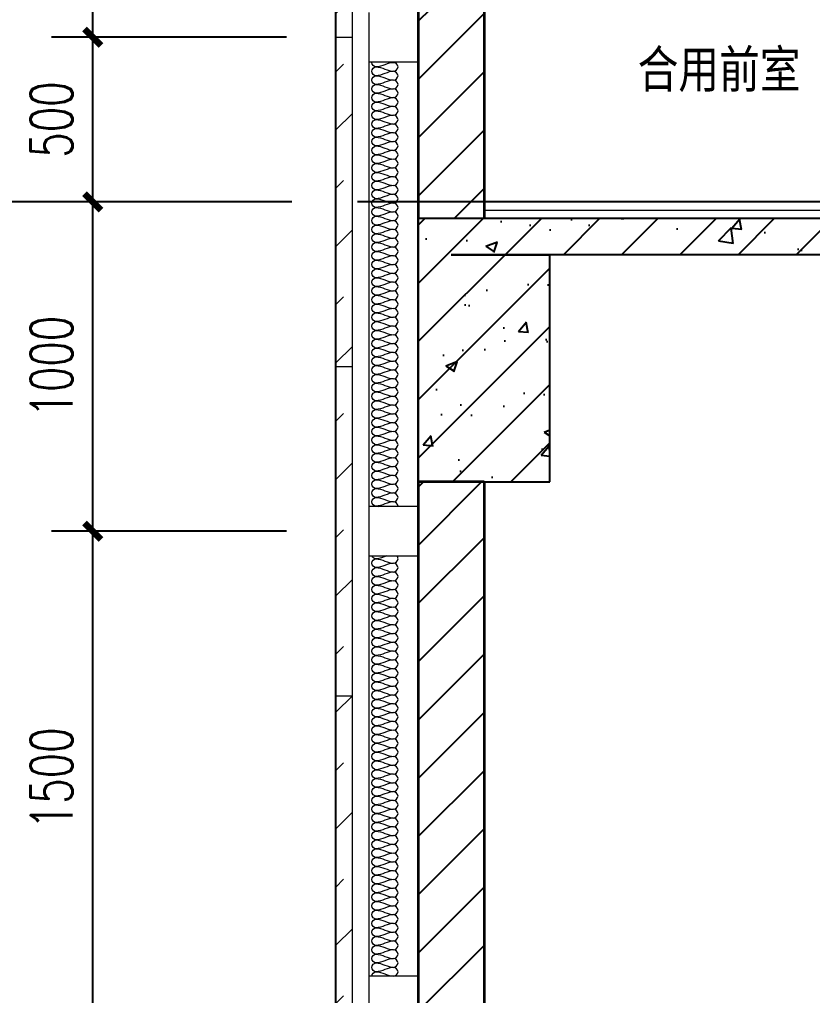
# Model space of a CAD drawing. Header units: millimetres. Extents: x 434053 to 1059003, y -2417481 to 936527.
# Drawn here: x 612341 to 614749, y -2241444 to -2238482 of the extents above; entities that cross this region are included whole.
import ezdxf

# ---------------------------------------------------------------- set-up
doc = ezdxf.new("R2010")
doc.units = ezdxf.units.MM
doc.header["$LTSCALE"] = 1000
doc.header["$MEASUREMENT"] = 0
doc.linetypes.add('DOTE', pattern=[2.42, 2, -0.2, 0.02, -0.2])
doc.layers.get('Defpoints').update_dxf_attribs({"color": 6})
for name, color, linetype in [('A-ANNO-DIMS', 3, 'Continuous'), ('A-WALL-PATT', 8, 'Continuous'), ('DOTE', 16, 'DOTE'), ('HZHZNEWPLOTLAYER#@$TT', 7, 'Continuous'), ('PUB_HATCH', 8, 'Continuous'), ('WALL', 5, 'Continuous')]:
    doc.layers.add(name, color=color, linetype=linetype)
for name, color, linetype, lineweight in [('A-ANNO-TEXT', 7, 'Continuous', 25), ('A-DETL-0001', 4, 'Continuous', 15), ('A-WALL', 5, 'Continuous', 35), ('Detail Items', 7, 'Continuous', 15)]:
    doc.layers.add(name, color=color, linetype=linetype, lineweight=lineweight)
doc.styles.add('_TCH_DIM_T3', font='SIMPLEX', dxfattribs={"width": 0.705882, "bigfont": 'GBCBIG'})
doc.styles.add('TITXV', font='', dxfattribs={"width": 0.8})
doc.styles.get('TITXV').set_extended_font_data('SimSun')
doc.dimstyles.new('_TCH_ARCH&&50', dxfattribs={"dimtxt": 127.5, "dimasz": 50, "dimexe": 125, "dimexo": 150, "dimgap": 61.25, "dimtad": 1, "dimdec": 0, "dimzin": 0, "dimdsep": 46, "dimtxsty": '_TCH_DIM_T3', "dimblk": 'ARCHTICK', "dimcen": 0.09, "dimclrt": 7, "dimazin": 2, "dimtfac": 1, "dimtdec": 0, "dimtix": 1, "dimtmove": 2, "dimatfit": 3, "dimfxl": 1, "dimtolj": 1, "dimtzin": 0, "dimarcsym": 0})
pattern_1 = [(45, (-1713816.56, -1462982.77), (-88.3883476, 88.3883476), []), (50, (-1713816.56, -1462982.77), (358.63009, -31.376067), [37.5, -412.5]), (355, (-1713816.56, -1462982.77), (-69.375667, 376.096067), [30, -330]), (100.4514, (-1713786.68, -1462985.4), (289.25469, 344.71977), [31.870095, -350.571056]), (46.1842, (-1713816.56, -1462882.77), (533.620524, -82.75951), [56.25, -618.75]), (96.6356, (-1713772.1, -1462889.67), (467.33135, 487.05894), [47.80514, -525.8565]), (351.1842, (-1713816.56, -1462882.77), (467.33097, 487.0593), [45, -495]), (21, (-1713766.56, -1462907.77), (298.453526, -201.309445), [37.5, -412.5]), (326, (-1713766.56, -1462907.77), (121.657666, 362.57502), [30, -330]), (71.4514, (-1713741.7, -1462924.55), (420.111314, 161.26525), [31.870095, -350.571056]), (37.5, (-1713816.56, -1462982.77), (6.0799277, 166.446927), [0, -326, 0, -335, 0, -331.25]), (7.5, (-1713816.56, -1462982.77), (131.534769, 197.205856), [0, -191, 0, -318.5, 0, -126.25]), (327.5, (-1713928.06, -1462982.77), (266.911218, -11.277436), [0, -125, 0, -390, 0, -517.5]), (317.5, (-1713978.06, -1462982.77), (291.593085, 50.052491), [0, -162.5, 0, -259, 0, -367.5])]
pattern_2 = [(45, (-1713816.56, -1462893.01), (-88.388383, 88.388383), [])]

# ---------------------------------------------------------------- blocks, each defined once
blk = doc.blocks.new('ASDGDSGF')
at = {"layer": 'Detail Items'}
h = blk.add_hatch(dxfattribs=at)
h.set_pattern_fill('FP_68', color=256, style=0, pattern_type=2)
h.set_pattern_definition([(45, (16438.46, 6181.81), (-176.7767, 176.7767), []), (45, (16438.46, 6358.6), (-176.7767, 176.7767), [125, -125])])
h.paths.add_polyline_path([(11697.3, 3681.8), (11697.3, 17381.8), (11747.3, 17381.8), (11747.3, 17431.8), (11647.3, 17431.8), (11647.3, 3681.8)])
h.paths.add_polyline_path([(11647.3, 19431.8), (11747.3, 19431.8), (11747.3, 19481.8), (11697.3, 19481.8), (11697.3, 22031.8), (11647.3, 22031.8), (11647.3, 20152.4)])
at = {"layer": 'A-DETL-0001'}
for p, q in [((11647.3, 17431.8), (11647.3, 3681.8)), ((11697.3, 3681.8), (11697.3, 17381.8)), ((11747.3, 9757.2), (11747.3, 9607.2)), ((11897.3, 9607.2), (11897.3, 9757.2)), ((11647.3, 9682.2), (11697.3, 9682.2)), ((11747.3, 9607.2), (11747.3, 8257.2)), ((11747.3, 9607.2), (11897.3, 9607.2)), ((11897.3, 8257.2), (11897.3, 9607.2)), ((11647.3, 8682.2), (11697.3, 8682.2)), ((11897.3, 8257.2), (11747.3, 8257.2)), ((11747.3, 8257.2), (11747.3, 8107.2)), ((11897.3, 8107.2), (11897.3, 8257.2)), ((11747.3, 8107.2), (11747.3, 6831.8)), ((11747.3, 8107.2), (11897.3, 8107.2)), ((11897.3, 6831.8), (11897.3, 8107.2)), ((11647.3, 7682.2), (11697.3, 7682.2)), ((11897.3, 6831.8), (11747.3, 6831.8)), ((11747.3, 6831.8), (11747.3, 6681.8)), ((11897.3, 6681.8), (11897.3, 6831.8))]:
    blk.add_line(p, q, dxfattribs=at)
for points, knots in [([(11769.3, 9591.8), (11763, 9591.8), (11755.2, 9599.2), (11756.1, 9606.6), (11756.2, 9607.4)], [0, 0, 0, 0, 1.414214, 1.573634, 1.573634, 1.573634, 1.573634]), ([(11835.9, 8257.1), (11835.9, 8257.6), (11836.5, 8264.7), (11828.9, 8271.8), (11822.6, 8271.8)], [1.316504, 1.316504, 1.316504, 1.316504, 1.414214, 2.828427, 2.828427, 2.828427, 2.828427]), ([(11822.6, 8085.1), (11828.9, 8085.1), (11839.3, 8095), (11834.4, 8104.8), (11832, 8107.3)], [0, 0, 0, 0, 1.414214, 2.087893, 2.087893, 2.087893, 2.087893])]:
    blk.add_open_spline(points, degree=3, knots=knots, dxfattribs=at)
for points in [[(11822.6, 9605.1), (11804.3, 9605.1), (11787.6, 9591.8), (11769.3, 9591.8)], [(11811.9, 9606.5), (11815.4, 9605.7), (11819, 9605.1), (11822.6, 9605.1)], [(11822.6, 9605.1), (11824.2, 9605.1), (11825.8, 9605.6), (11827.3, 9606.3)], [(11822.6, 9578.5), (11828.9, 9578.5), (11843, 9591.8), (11828.9, 9605.1), (11822.6, 9605.1)], [(11769.3, 9565.1), (11763, 9565.1), (11748.9, 9578.5), (11763, 9591.8), (11769.3, 9591.8)], [(11769.3, 9591.8), (11787.6, 9591.8), (11804.3, 9578.5), (11822.6, 9578.5)], [(11822.6, 9578.5), (11804.3, 9578.5), (11787.6, 9565.1), (11769.3, 9565.1)], [(11822.6, 9551.8), (11828.9, 9551.8), (11843, 9565.1), (11828.9, 9578.5), (11822.6, 9578.5)], [(11769.3, 9538.5), (11763, 9538.5), (11748.9, 9551.8), (11763, 9565.1), (11769.3, 9565.1)], [(11769.3, 9565.1), (11787.6, 9565.1), (11804.3, 9551.8), (11822.6, 9551.8)], [(11822.6, 9551.8), (11804.3, 9551.8), (11787.6, 9538.5), (11769.3, 9538.5)], [(11822.6, 9525.1), (11828.9, 9525.1), (11843, 9538.5), (11828.9, 9551.8), (11822.6, 9551.8)], [(11769.3, 9511.8), (11763, 9511.8), (11748.9, 9525.1), (11763, 9538.5), (11769.3, 9538.5)], [(11769.3, 9485.1), (11763, 9485.1), (11748.9, 9498.5), (11763, 9511.8), (11769.3, 9511.8)], [(11769.3, 9538.5), (11787.6, 9538.5), (11804.3, 9525.1), (11822.6, 9525.1)], [(11822.6, 9525.1), (11804.3, 9525.1), (11787.6, 9511.8), (11769.3, 9511.8)], [(11769.3, 9511.8), (11787.6, 9511.8), (11804.3, 9498.5), (11822.6, 9498.5)], [(11822.6, 9498.5), (11828.9, 9498.5), (11843, 9511.8), (11828.9, 9525.1), (11822.6, 9525.1)], [(11769.3, 9458.5), (11763, 9458.5), (11748.9, 9471.8), (11763, 9485.1), (11769.3, 9485.1)], [(11822.6, 9498.5), (11804.3, 9498.5), (11787.6, 9485.1), (11769.3, 9485.1)], [(11769.3, 9485.1), (11787.6, 9485.1), (11804.3, 9471.8), (11822.6, 9471.8)], [(11822.6, 9471.8), (11828.9, 9471.8), (11843, 9485.1), (11828.9, 9498.5), (11822.6, 9498.5)], [(11769.3, 9431.8), (11763, 9431.8), (11748.9, 9445.1), (11763, 9458.5), (11769.3, 9458.5)], [(11822.6, 9471.8), (11804.3, 9471.8), (11787.6, 9458.5), (11769.3, 9458.5)], [(11769.3, 9458.5), (11787.6, 9458.5), (11804.3, 9445.1), (11822.6, 9445.1)], [(11822.6, 9445.1), (11828.9, 9445.1), (11843, 9458.5), (11828.9, 9471.8), (11822.6, 9471.8)], [(11769.3, 9405.1), (11763, 9405.1), (11748.9, 9418.5), (11763, 9431.8), (11769.3, 9431.8)], [(11822.6, 9445.1), (11804.3, 9445.1), (11787.6, 9431.8), (11769.3, 9431.8)], [(11769.3, 9431.8), (11787.6, 9431.8), (11804.3, 9418.5), (11822.6, 9418.5)], [(11822.6, 9418.5), (11828.9, 9418.5), (11843, 9431.8), (11828.9, 9445.1), (11822.6, 9445.1)], [(11769.3, 9378.5), (11763, 9378.5), (11748.9, 9391.8), (11763, 9405.1), (11769.3, 9405.1)], [(11822.6, 9418.5), (11804.3, 9418.5), (11787.6, 9405.1), (11769.3, 9405.1)], [(11769.3, 9405.1), (11787.6, 9405.1), (11804.3, 9391.8), (11822.6, 9391.8)], [(11822.6, 9391.8), (11804.3, 9391.8), (11787.6, 9378.5), (11769.3, 9378.5)], [(11822.6, 9391.8), (11828.9, 9391.8), (11843, 9405.1), (11828.9, 9418.5), (11822.6, 9418.5)], [(11822.6, 9365.1), (11828.9, 9365.1), (11843, 9378.5), (11828.9, 9391.8), (11822.6, 9391.8)], [(11769.3, 9351.8), (11763, 9351.8), (11748.9, 9365.1), (11763, 9378.5), (11769.3, 9378.5)], [(11769.3, 9378.5), (11787.6, 9378.5), (11804.3, 9365.1), (11822.6, 9365.1)], [(11822.6, 9365.1), (11804.3, 9365.1), (11787.6, 9351.8), (11769.3, 9351.8)], [(11822.6, 9338.5), (11828.9, 9338.5), (11843, 9351.8), (11828.9, 9365.1), (11822.6, 9365.1)], [(11769.3, 9325.1), (11763, 9325.1), (11748.9, 9338.5), (11763, 9351.8), (11769.3, 9351.8)], [(11769.3, 9351.8), (11787.6, 9351.8), (11804.3, 9338.5), (11822.6, 9338.5)], [(11822.6, 9338.5), (11804.3, 9338.5), (11787.6, 9325.1), (11769.3, 9325.1)], [(11822.6, 9311.8), (11828.9, 9311.8), (11843, 9325.1), (11828.9, 9338.5), (11822.6, 9338.5)], [(11769.3, 9298.5), (11763, 9298.5), (11748.9, 9311.8), (11763, 9325.1), (11769.3, 9325.1)], [(11769.3, 9325.1), (11787.6, 9325.1), (11804.3, 9311.8), (11822.6, 9311.8)], [(11822.6, 9311.8), (11804.3, 9311.8), (11787.6, 9298.5), (11769.3, 9298.5)], [(11822.6, 9285.1), (11828.9, 9285.1), (11843, 9298.5), (11828.9, 9311.8), (11822.6, 9311.8)], [(11769.3, 9271.8), (11763, 9271.8), (11748.9, 9285.1), (11763, 9298.5), (11769.3, 9298.5)], [(11769.3, 9298.5), (11787.6, 9298.5), (11804.3, 9285.1), (11822.6, 9285.1)], [(11822.6, 9285.1), (11804.3, 9285.1), (11787.6, 9271.8), (11769.3, 9271.8)], [(11822.6, 9258.5), (11828.9, 9258.5), (11843, 9271.8), (11828.9, 9285.1), (11822.6, 9285.1)], [(11769.3, 9245.1), (11763, 9245.1), (11748.9, 9258.5), (11763, 9271.8), (11769.3, 9271.8)], [(11769.3, 9218.5), (11763, 9218.5), (11748.9, 9231.8), (11763, 9245.1), (11769.3, 9245.1)], [(11769.3, 9271.8), (11787.6, 9271.8), (11804.3, 9258.5), (11822.6, 9258.5)], [(11822.6, 9258.5), (11804.3, 9258.5), (11787.6, 9245.1), (11769.3, 9245.1)], [(11769.3, 9245.1), (11787.6, 9245.1), (11804.3, 9231.8), (11822.6, 9231.8)], [(11822.6, 9231.8), (11828.9, 9231.8), (11843, 9245.1), (11828.9, 9258.5), (11822.6, 9258.5)], [(11769.3, 9191.8), (11763, 9191.8), (11748.9, 9205.1), (11763, 9218.5), (11769.3, 9218.5)], [(11822.6, 9231.8), (11804.3, 9231.8), (11787.6, 9218.5), (11769.3, 9218.5)], [(11769.3, 9218.5), (11787.6, 9218.5), (11804.3, 9205.1), (11822.6, 9205.1)], [(11822.6, 9205.1), (11828.9, 9205.1), (11843, 9218.5), (11828.9, 9231.8), (11822.6, 9231.8)], [(11769.3, 9165.1), (11763, 9165.1), (11748.9, 9178.5), (11763, 9191.8), (11769.3, 9191.8)], [(11822.6, 9205.1), (11804.3, 9205.1), (11787.6, 9191.8), (11769.3, 9191.8)], [(11769.3, 9191.8), (11787.6, 9191.8), (11804.3, 9178.5), (11822.6, 9178.5)], [(11822.6, 9178.5), (11828.9, 9178.5), (11843, 9191.8), (11828.9, 9205.1), (11822.6, 9205.1)], [(11769.3, 9138.5), (11763, 9138.5), (11748.9, 9151.8), (11763, 9165.1), (11769.3, 9165.1)], [(11822.6, 9178.5), (11804.3, 9178.5), (11787.6, 9165.1), (11769.3, 9165.1)], [(11769.3, 9165.1), (11787.6, 9165.1), (11804.3, 9151.8), (11822.6, 9151.8)], [(11822.6, 9151.8), (11828.9, 9151.8), (11843, 9165.1), (11828.9, 9178.5), (11822.6, 9178.5)], [(11769.3, 9111.8), (11763, 9111.8), (11748.9, 9125.1), (11763, 9138.5), (11769.3, 9138.5)], [(11822.6, 9151.8), (11804.3, 9151.8), (11787.6, 9138.5), (11769.3, 9138.5)], [(11769.3, 9138.5), (11787.6, 9138.5), (11804.3, 9125.1), (11822.6, 9125.1)], [(11822.6, 9125.1), (11804.3, 9125.1), (11787.6, 9111.8), (11769.3, 9111.8)], [(11822.6, 9125.1), (11828.9, 9125.1), (11843, 9138.5), (11828.9, 9151.8), (11822.6, 9151.8)], [(11822.6, 9098.5), (11828.9, 9098.5), (11843, 9111.8), (11828.9, 9125.1), (11822.6, 9125.1)], [(11769.3, 9085.1), (11763, 9085.1), (11748.9, 9098.5), (11763, 9111.8), (11769.3, 9111.8)], [(11769.3, 9111.8), (11787.6, 9111.8), (11804.3, 9098.5), (11822.6, 9098.5)], [(11822.6, 9098.5), (11804.3, 9098.5), (11787.6, 9085.1), (11769.3, 9085.1)], [(11822.6, 9071.8), (11828.9, 9071.8), (11843, 9085.1), (11828.9, 9098.5), (11822.6, 9098.5)], [(11769.3, 9058.5), (11763, 9058.5), (11748.9, 9071.8), (11763, 9085.1), (11769.3, 9085.1)], [(11769.3, 9085.1), (11787.6, 9085.1), (11804.3, 9071.8), (11822.6, 9071.8)], [(11822.6, 9071.8), (11804.3, 9071.8), (11787.6, 9058.5), (11769.3, 9058.5)], [(11822.6, 9045.1), (11828.9, 9045.1), (11843, 9058.5), (11828.9, 9071.8), (11822.6, 9071.8)], [(11769.3, 9031.8), (11763, 9031.8), (11748.9, 9045.1), (11763, 9058.5), (11769.3, 9058.5)], [(11769.3, 9058.5), (11787.6, 9058.5), (11804.3, 9045.1), (11822.6, 9045.1)], [(11822.6, 9045.1), (11804.3, 9045.1), (11787.6, 9031.8), (11769.3, 9031.8)], [(11822.6, 9018.5), (11828.9, 9018.5), (11843, 9031.8), (11828.9, 9045.1), (11822.6, 9045.1)], [(11769.3, 9005.1), (11763, 9005.1), (11748.9, 9018.5), (11763, 9031.8), (11769.3, 9031.8)], [(11769.3, 9031.8), (11787.6, 9031.8), (11804.3, 9018.5), (11822.6, 9018.5)], [(11822.6, 9018.5), (11804.3, 9018.5), (11787.6, 9005.1), (11769.3, 9005.1)], [(11822.6, 8991.8), (11828.9, 8991.8), (11843, 9005.1), (11828.9, 9018.5), (11822.6, 9018.5)], [(11769.3, 8978.5), (11763, 8978.5), (11748.9, 8991.8), (11763, 9005.1), (11769.3, 9005.1)], [(11769.3, 8951.8), (11763, 8951.8), (11748.9, 8965.1), (11763, 8978.5), (11769.3, 8978.5)], [(11769.3, 9005.1), (11787.6, 9005.1), (11804.3, 8991.8), (11822.6, 8991.8)], [(11822.6, 8991.8), (11804.3, 8991.8), (11787.6, 8978.5), (11769.3, 8978.5)], [(11769.3, 8978.5), (11787.6, 8978.5), (11804.3, 8965.1), (11822.6, 8965.1)], [(11822.6, 8965.1), (11828.9, 8965.1), (11843, 8978.5), (11828.9, 8991.8), (11822.6, 8991.8)], [(11769.3, 8925.1), (11763, 8925.1), (11748.9, 8938.5), (11763, 8951.8), (11769.3, 8951.8)], [(11822.6, 8965.1), (11804.3, 8965.1), (11787.6, 8951.8), (11769.3, 8951.8)], [(11769.3, 8951.8), (11787.6, 8951.8), (11804.3, 8938.5), (11822.6, 8938.5)], [(11822.6, 8938.5), (11828.9, 8938.5), (11843, 8951.8), (11828.9, 8965.1), (11822.6, 8965.1)], [(11769.3, 8898.5), (11763, 8898.5), (11748.9, 8911.8), (11763, 8925.1), (11769.3, 8925.1)], [(11822.6, 8938.5), (11804.3, 8938.5), (11787.6, 8925.1), (11769.3, 8925.1)], [(11769.3, 8925.1), (11787.6, 8925.1), (11804.3, 8911.8), (11822.6, 8911.8)], [(11822.6, 8911.8), (11828.9, 8911.8), (11843, 8925.1), (11828.9, 8938.5), (11822.6, 8938.5)], [(11769.3, 8871.8), (11763, 8871.8), (11748.9, 8885.1), (11763, 8898.5), (11769.3, 8898.5)], [(11822.6, 8911.8), (11804.3, 8911.8), (11787.6, 8898.5), (11769.3, 8898.5)], [(11769.3, 8898.5), (11787.6, 8898.5), (11804.3, 8885.1), (11822.6, 8885.1)], [(11822.6, 8885.1), (11828.9, 8885.1), (11843, 8898.5), (11828.9, 8911.8), (11822.6, 8911.8)], [(11769.3, 8845.1), (11763, 8845.1), (11748.9, 8858.5), (11763, 8871.8), (11769.3, 8871.8)], [(11822.6, 8885.1), (11804.3, 8885.1), (11787.6, 8871.8), (11769.3, 8871.8)], [(11769.3, 8871.8), (11787.6, 8871.8), (11804.3, 8858.5), (11822.6, 8858.5)], [(11822.6, 8858.5), (11804.3, 8858.5), (11787.6, 8845.1), (11769.3, 8845.1)], [(11822.6, 8858.5), (11828.9, 8858.5), (11843, 8871.8), (11828.9, 8885.1), (11822.6, 8885.1)], [(11822.6, 8831.8), (11828.9, 8831.8), (11843, 8845.1), (11828.9, 8858.5), (11822.6, 8858.5)], [(11769.3, 8818.5), (11763, 8818.5), (11748.9, 8831.8), (11763, 8845.1), (11769.3, 8845.1)], [(11769.3, 8845.1), (11787.6, 8845.1), (11804.3, 8831.8), (11822.6, 8831.8)], [(11822.6, 8831.8), (11804.3, 8831.8), (11787.6, 8818.5), (11769.3, 8818.5)], [(11822.6, 8805.1), (11828.9, 8805.1), (11843, 8818.5), (11828.9, 8831.8), (11822.6, 8831.8)], [(11769.3, 8791.8), (11763, 8791.8), (11748.9, 8805.1), (11763, 8818.5), (11769.3, 8818.5)], [(11769.3, 8818.5), (11787.6, 8818.5), (11804.3, 8805.1), (11822.6, 8805.1)], [(11822.6, 8805.1), (11804.3, 8805.1), (11787.6, 8791.8), (11769.3, 8791.8)], [(11822.6, 8778.5), (11828.9, 8778.5), (11843, 8791.8), (11828.9, 8805.1), (11822.6, 8805.1)], [(11769.3, 8765.1), (11763, 8765.1), (11748.9, 8778.5), (11763, 8791.8), (11769.3, 8791.8)], [(11769.3, 8791.8), (11787.6, 8791.8), (11804.3, 8778.5), (11822.6, 8778.5)], [(11822.6, 8778.5), (11804.3, 8778.5), (11787.6, 8765.1), (11769.3, 8765.1)], [(11822.6, 8751.8), (11828.9, 8751.8), (11843, 8765.1), (11828.9, 8778.5), (11822.6, 8778.5)], [(11769.3, 8738.5), (11763, 8738.5), (11748.9, 8751.8), (11763, 8765.1), (11769.3, 8765.1)], [(11769.3, 8765.1), (11787.6, 8765.1), (11804.3, 8751.8), (11822.6, 8751.8)], [(11822.6, 8751.8), (11804.3, 8751.8), (11787.6, 8738.5), (11769.3, 8738.5)], [(11822.6, 8725.1), (11828.9, 8725.1), (11843, 8738.5), (11828.9, 8751.8), (11822.6, 8751.8)], [(11769.3, 8711.8), (11763, 8711.8), (11748.9, 8725.1), (11763, 8738.5), (11769.3, 8738.5)], [(11769.3, 8685.1), (11763, 8685.1), (11748.9, 8698.5), (11763, 8711.8), (11769.3, 8711.8)], [(11769.3, 8738.5), (11787.6, 8738.5), (11804.3, 8725.1), (11822.6, 8725.1)], [(11822.6, 8725.1), (11804.3, 8725.1), (11787.6, 8711.8), (11769.3, 8711.8)], [(11769.3, 8711.8), (11787.6, 8711.8), (11804.3, 8698.5), (11822.6, 8698.5)], [(11822.6, 8698.5), (11828.9, 8698.5), (11843, 8711.8), (11828.9, 8725.1), (11822.6, 8725.1)], [(11769.3, 8658.5), (11763, 8658.5), (11748.9, 8671.8), (11763, 8685.1), (11769.3, 8685.1)], [(11822.6, 8698.5), (11804.3, 8698.5), (11787.6, 8685.1), (11769.3, 8685.1)], [(11769.3, 8685.1), (11787.6, 8685.1), (11804.3, 8671.8), (11822.6, 8671.8)], [(11822.6, 8671.8), (11828.9, 8671.8), (11843, 8685.1), (11828.9, 8698.5), (11822.6, 8698.5)], [(11769.3, 8631.8), (11763, 8631.8), (11748.9, 8645.1), (11763, 8658.5), (11769.3, 8658.5)], [(11822.6, 8671.8), (11804.3, 8671.8), (11787.6, 8658.5), (11769.3, 8658.5)], [(11769.3, 8658.5), (11787.6, 8658.5), (11804.3, 8645.1), (11822.6, 8645.1)], [(11822.6, 8645.1), (11828.9, 8645.1), (11843, 8658.5), (11828.9, 8671.8), (11822.6, 8671.8)], [(11769.3, 8605.1), (11763, 8605.1), (11748.9, 8618.5), (11763, 8631.8), (11769.3, 8631.8)], [(11822.6, 8645.1), (11804.3, 8645.1), (11787.6, 8631.8), (11769.3, 8631.8)], [(11769.3, 8631.8), (11787.6, 8631.8), (11804.3, 8618.5), (11822.6, 8618.5)], [(11822.6, 8618.5), (11828.9, 8618.5), (11843, 8631.8), (11828.9, 8645.1), (11822.6, 8645.1)], [(11769.3, 8578.5), (11763, 8578.5), (11748.9, 8591.8), (11763, 8605.1), (11769.3, 8605.1)], [(11822.6, 8618.5), (11804.3, 8618.5), (11787.6, 8605.1), (11769.3, 8605.1)], [(11769.3, 8605.1), (11787.6, 8605.1), (11804.3, 8591.8), (11822.6, 8591.8)], [(11822.6, 8591.8), (11804.3, 8591.8), (11787.6, 8578.5), (11769.3, 8578.5)], [(11822.6, 8591.8), (11828.9, 8591.8), (11843, 8605.1), (11828.9, 8618.5), (11822.6, 8618.5)], [(11822.6, 8565.1), (11828.9, 8565.1), (11843, 8578.5), (11828.9, 8591.8), (11822.6, 8591.8)], [(11769.3, 8551.8), (11763, 8551.8), (11748.9, 8565.1), (11763, 8578.5), (11769.3, 8578.5)], [(11769.3, 8578.5), (11787.6, 8578.5), (11804.3, 8565.1), (11822.6, 8565.1)], [(11822.6, 8565.1), (11804.3, 8565.1), (11787.6, 8551.8), (11769.3, 8551.8)], [(11822.6, 8538.5), (11828.9, 8538.5), (11843, 8551.8), (11828.9, 8565.1), (11822.6, 8565.1)], [(11769.3, 8525.1), (11763, 8525.1), (11748.9, 8538.5), (11763, 8551.8), (11769.3, 8551.8)], [(11769.3, 8551.8), (11787.6, 8551.8), (11804.3, 8538.5), (11822.6, 8538.5)], [(11822.6, 8538.5), (11804.3, 8538.5), (11787.6, 8525.1), (11769.3, 8525.1)], [(11822.6, 8511.8), (11828.9, 8511.8), (11843, 8525.1), (11828.9, 8538.5), (11822.6, 8538.5)], [(11769.3, 8498.5), (11763, 8498.5), (11748.9, 8511.8), (11763, 8525.1), (11769.3, 8525.1)], [(11769.3, 8525.1), (11787.6, 8525.1), (11804.3, 8511.8), (11822.6, 8511.8)], [(11822.6, 8511.8), (11804.3, 8511.8), (11787.6, 8498.5), (11769.3, 8498.5)], [(11822.6, 8485.1), (11828.9, 8485.1), (11843, 8498.5), (11828.9, 8511.8), (11822.6, 8511.8)], [(11769.3, 8471.8), (11763, 8471.8), (11748.9, 8485.1), (11763, 8498.5), (11769.3, 8498.5)], [(11769.3, 8498.5), (11787.6, 8498.5), (11804.3, 8485.1), (11822.6, 8485.1)], [(11822.6, 8485.1), (11804.3, 8485.1), (11787.6, 8471.8), (11769.3, 8471.8)], [(11822.6, 8458.5), (11828.9, 8458.5), (11843, 8471.8), (11828.9, 8485.1), (11822.6, 8485.1)], [(11769.3, 8445.1), (11763, 8445.1), (11748.9, 8458.5), (11763, 8471.8), (11769.3, 8471.8)], [(11769.3, 8418.5), (11763, 8418.5), (11748.9, 8431.8), (11763, 8445.1), (11769.3, 8445.1)], [(11769.3, 8471.8), (11787.6, 8471.8), (11804.3, 8458.5), (11822.6, 8458.5)], [(11822.6, 8458.5), (11804.3, 8458.5), (11787.6, 8445.1), (11769.3, 8445.1)], [(11769.3, 8445.1), (11787.6, 8445.1), (11804.3, 8431.8), (11822.6, 8431.8)], [(11822.6, 8431.8), (11828.9, 8431.8), (11843, 8445.1), (11828.9, 8458.5), (11822.6, 8458.5)], [(11769.3, 8391.8), (11763, 8391.8), (11748.9, 8405.1), (11763, 8418.5), (11769.3, 8418.5)], [(11822.6, 8431.8), (11804.3, 8431.8), (11787.6, 8418.5), (11769.3, 8418.5)], [(11769.3, 8418.5), (11787.6, 8418.5), (11804.3, 8405.1), (11822.6, 8405.1)], [(11822.6, 8405.1), (11828.9, 8405.1), (11843, 8418.5), (11828.9, 8431.8), (11822.6, 8431.8)], [(11769.3, 8365.1), (11763, 8365.1), (11748.9, 8378.5), (11763, 8391.8), (11769.3, 8391.8)], [(11822.6, 8405.1), (11804.3, 8405.1), (11787.6, 8391.8), (11769.3, 8391.8)], [(11769.3, 8391.8), (11787.6, 8391.8), (11804.3, 8378.5), (11822.6, 8378.5)], [(11822.6, 8378.5), (11828.9, 8378.5), (11843, 8391.8), (11828.9, 8405.1), (11822.6, 8405.1)], [(11769.3, 8338.5), (11763, 8338.5), (11748.9, 8351.8), (11763, 8365.1), (11769.3, 8365.1)], [(11822.6, 8378.5), (11804.3, 8378.5), (11787.6, 8365.1), (11769.3, 8365.1)], [(11769.3, 8365.1), (11787.6, 8365.1), (11804.3, 8351.8), (11822.6, 8351.8)], [(11822.6, 8351.8), (11828.9, 8351.8), (11843, 8365.1), (11828.9, 8378.5), (11822.6, 8378.5)], [(11769.3, 8311.8), (11763, 8311.8), (11748.9, 8325.1), (11763, 8338.5), (11769.3, 8338.5)], [(11822.6, 8351.8), (11804.3, 8351.8), (11787.6, 8338.5), (11769.3, 8338.5)], [(11769.3, 8338.5), (11787.6, 8338.5), (11804.3, 8325.1), (11822.6, 8325.1)], [(11822.6, 8325.1), (11804.3, 8325.1), (11787.6, 8311.8), (11769.3, 8311.8)], [(11822.6, 8325.1), (11828.9, 8325.1), (11843, 8338.5), (11828.9, 8351.8), (11822.6, 8351.8)], [(11822.6, 8298.5), (11828.9, 8298.5), (11843, 8311.8), (11828.9, 8325.1), (11822.6, 8325.1)], [(11769.3, 8285.1), (11763, 8285.1), (11748.9, 8298.5), (11763, 8311.8), (11769.3, 8311.8)], [(11769.3, 8311.8), (11787.6, 8311.8), (11804.3, 8298.5), (11822.6, 8298.5)], [(11822.6, 8298.5), (11804.3, 8298.5), (11787.6, 8285.1), (11769.3, 8285.1)], [(11822.6, 8271.8), (11828.9, 8271.8), (11843, 8285.1), (11828.9, 8298.5), (11822.6, 8298.5)], [(11769.3, 8258.5), (11763, 8258.5), (11748.9, 8271.8), (11763, 8285.1), (11769.3, 8285.1)], [(11769.3, 8285.1), (11787.6, 8285.1), (11804.3, 8271.8), (11822.6, 8271.8)], [(11822.6, 8271.8), (11804.3, 8271.8), (11787.6, 8258.5), (11769.3, 8258.5)], [(11766.4, 8258), (11767.4, 8258.3), (11768.4, 8258.5), (11769.3, 8258.5)], [(11769.3, 8258.5), (11771.5, 8258.5), (11773.8, 8258.3), (11776, 8257.9)], [(11769.3, 8071.8), (11763, 8071.8), (11748.9, 8085.1), (11763, 8098.5), (11769.3, 8098.5)], [(11769.3, 8098.5), (11764.6, 8098.5), (11759.5, 8102.2), (11757.2, 8106.9)], [(11801.6, 8107.3), (11791, 8103.4), (11780.4, 8098.5), (11769.3, 8098.5)], [(11769.3, 8098.5), (11787.6, 8098.5), (11804.3, 8085.1), (11822.6, 8085.1)], [(11769.3, 8045.1), (11763, 8045.1), (11748.9, 8058.5), (11763, 8071.8), (11769.3, 8071.8)], [(11822.6, 8085.1), (11804.3, 8085.1), (11787.6, 8071.8), (11769.3, 8071.8)], [(11769.3, 8071.8), (11787.6, 8071.8), (11804.3, 8058.5), (11822.6, 8058.5)], [(11822.6, 8058.5), (11804.3, 8058.5), (11787.6, 8045.1), (11769.3, 8045.1)], [(11822.6, 8058.5), (11828.9, 8058.5), (11843, 8071.8), (11828.9, 8085.1), (11822.6, 8085.1)], [(11822.6, 8031.8), (11828.9, 8031.8), (11843, 8045.1), (11828.9, 8058.5), (11822.6, 8058.5)], [(11769.3, 8018.5), (11763, 8018.5), (11748.9, 8031.8), (11763, 8045.1), (11769.3, 8045.1)], [(11769.3, 8045.1), (11787.6, 8045.1), (11804.3, 8031.8), (11822.6, 8031.8)], [(11822.6, 8031.8), (11804.3, 8031.8), (11787.6, 8018.5), (11769.3, 8018.5)], [(11822.6, 8005.1), (11828.9, 8005.1), (11843, 8018.5), (11828.9, 8031.8), (11822.6, 8031.8)], [(11769.3, 7991.8), (11763, 7991.8), (11748.9, 8005.1), (11763, 8018.5), (11769.3, 8018.5)], [(11769.3, 8018.5), (11787.6, 8018.5), (11804.3, 8005.1), (11822.6, 8005.1)], [(11822.6, 8005.1), (11804.3, 8005.1), (11787.6, 7991.8), (11769.3, 7991.8)], [(11822.6, 7978.5), (11828.9, 7978.5), (11843, 7991.8), (11828.9, 8005.1), (11822.6, 8005.1)], [(11769.3, 7965.1), (11763, 7965.1), (11748.9, 7978.5), (11763, 7991.8), (11769.3, 7991.8)], [(11769.3, 7991.8), (11787.6, 7991.8), (11804.3, 7978.5), (11822.6, 7978.5)], [(11822.6, 7978.5), (11804.3, 7978.5), (11787.6, 7965.1), (11769.3, 7965.1)], [(11822.6, 7951.8), (11828.9, 7951.8), (11843, 7965.1), (11828.9, 7978.5), (11822.6, 7978.5)], [(11769.3, 7938.5), (11763, 7938.5), (11748.9, 7951.8), (11763, 7965.1), (11769.3, 7965.1)], [(11769.3, 7965.1), (11787.6, 7965.1), (11804.3, 7951.8), (11822.6, 7951.8)], [(11822.6, 7951.8), (11804.3, 7951.8), (11787.6, 7938.5), (11769.3, 7938.5)], [(11822.6, 7925.1), (11828.9, 7925.1), (11843, 7938.5), (11828.9, 7951.8), (11822.6, 7951.8)], [(11769.3, 7911.8), (11763, 7911.8), (11748.9, 7925.1), (11763, 7938.5), (11769.3, 7938.5)], [(11769.3, 7885.1), (11763, 7885.1), (11748.9, 7898.5), (11763, 7911.8), (11769.3, 7911.8)], [(11769.3, 7938.5), (11787.6, 7938.5), (11804.3, 7925.1), (11822.6, 7925.1)], [(11822.6, 7925.1), (11804.3, 7925.1), (11787.6, 7911.8), (11769.3, 7911.8)], [(11769.3, 7911.8), (11787.6, 7911.8), (11804.3, 7898.5), (11822.6, 7898.5)], [(11822.6, 7898.5), (11828.9, 7898.5), (11843, 7911.8), (11828.9, 7925.1), (11822.6, 7925.1)], [(11769.3, 7858.5), (11763, 7858.5), (11748.9, 7871.8), (11763, 7885.1), (11769.3, 7885.1)], [(11822.6, 7898.5), (11804.3, 7898.5), (11787.6, 7885.1), (11769.3, 7885.1)], [(11769.3, 7885.1), (11787.6, 7885.1), (11804.3, 7871.8), (11822.6, 7871.8)], [(11822.6, 7871.8), (11828.9, 7871.8), (11843, 7885.1), (11828.9, 7898.5), (11822.6, 7898.5)], [(11769.3, 7831.8), (11763, 7831.8), (11748.9, 7845.1), (11763, 7858.5), (11769.3, 7858.5)], [(11822.6, 7871.8), (11804.3, 7871.8), (11787.6, 7858.5), (11769.3, 7858.5)], [(11769.3, 7858.5), (11787.6, 7858.5), (11804.3, 7845.1), (11822.6, 7845.1)], [(11822.6, 7845.1), (11828.9, 7845.1), (11843, 7858.5), (11828.9, 7871.8), (11822.6, 7871.8)], [(11769.3, 7805.1), (11763, 7805.1), (11748.9, 7818.5), (11763, 7831.8), (11769.3, 7831.8)], [(11822.6, 7845.1), (11804.3, 7845.1), (11787.6, 7831.8), (11769.3, 7831.8)], [(11769.3, 7831.8), (11787.6, 7831.8), (11804.3, 7818.5), (11822.6, 7818.5)], [(11822.6, 7818.5), (11828.9, 7818.5), (11843, 7831.8), (11828.9, 7845.1), (11822.6, 7845.1)], [(11769.3, 7778.5), (11763, 7778.5), (11748.9, 7791.8), (11763, 7805.1), (11769.3, 7805.1)], [(11822.6, 7818.5), (11804.3, 7818.5), (11787.6, 7805.1), (11769.3, 7805.1)], [(11769.3, 7805.1), (11787.6, 7805.1), (11804.3, 7791.8), (11822.6, 7791.8)], [(11822.6, 7791.8), (11804.3, 7791.8), (11787.6, 7778.5), (11769.3, 7778.5)], [(11822.6, 7791.8), (11828.9, 7791.8), (11843, 7805.1), (11828.9, 7818.5), (11822.6, 7818.5)], [(11822.6, 7765.1), (11828.9, 7765.1), (11843, 7778.5), (11828.9, 7791.8), (11822.6, 7791.8)], [(11769.3, 7751.8), (11763, 7751.8), (11748.9, 7765.1), (11763, 7778.5), (11769.3, 7778.5)], [(11769.3, 7778.5), (11787.6, 7778.5), (11804.3, 7765.1), (11822.6, 7765.1)], [(11822.6, 7765.1), (11804.3, 7765.1), (11787.6, 7751.8), (11769.3, 7751.8)], [(11822.6, 7738.5), (11828.9, 7738.5), (11843, 7751.8), (11828.9, 7765.1), (11822.6, 7765.1)], [(11769.3, 7725.1), (11763, 7725.1), (11748.9, 7738.5), (11763, 7751.8), (11769.3, 7751.8)], [(11769.3, 7751.8), (11787.6, 7751.8), (11804.3, 7738.5), (11822.6, 7738.5)], [(11822.6, 7738.5), (11804.3, 7738.5), (11787.6, 7725.1), (11769.3, 7725.1)], [(11822.6, 7711.8), (11828.9, 7711.8), (11843, 7725.1), (11828.9, 7738.5), (11822.6, 7738.5)], [(11769.3, 7698.5), (11763, 7698.5), (11748.9, 7711.8), (11763, 7725.1), (11769.3, 7725.1)], [(11769.3, 7725.1), (11787.6, 7725.1), (11804.3, 7711.8), (11822.6, 7711.8)], [(11822.6, 7711.8), (11804.3, 7711.8), (11787.6, 7698.5), (11769.3, 7698.5)], [(11822.6, 7685.1), (11828.9, 7685.1), (11843, 7698.5), (11828.9, 7711.8), (11822.6, 7711.8)], [(11769.3, 7671.8), (11763, 7671.8), (11748.9, 7685.1), (11763, 7698.5), (11769.3, 7698.5)], [(11769.3, 7698.5), (11787.6, 7698.5), (11804.3, 7685.1), (11822.6, 7685.1)], [(11822.6, 7685.1), (11804.3, 7685.1), (11787.6, 7671.8), (11769.3, 7671.8)], [(11822.6, 7658.5), (11828.9, 7658.5), (11843, 7671.8), (11828.9, 7685.1), (11822.6, 7685.1)], [(11769.3, 7645.1), (11763, 7645.1), (11748.9, 7658.5), (11763, 7671.8), (11769.3, 7671.8)], [(11769.3, 7618.5), (11763, 7618.5), (11748.9, 7631.8), (11763, 7645.1), (11769.3, 7645.1)], [(11769.3, 7671.8), (11787.6, 7671.8), (11804.3, 7658.5), (11822.6, 7658.5)], [(11822.6, 7658.5), (11804.3, 7658.5), (11787.6, 7645.1), (11769.3, 7645.1)], [(11769.3, 7645.1), (11787.6, 7645.1), (11804.3, 7631.8), (11822.6, 7631.8)], [(11822.6, 7631.8), (11828.9, 7631.8), (11843, 7645.1), (11828.9, 7658.5), (11822.6, 7658.5)], [(11769.3, 7591.8), (11763, 7591.8), (11748.9, 7605.1), (11763, 7618.5), (11769.3, 7618.5)], [(11822.6, 7631.8), (11804.3, 7631.8), (11787.6, 7618.5), (11769.3, 7618.5)], [(11769.3, 7618.5), (11787.6, 7618.5), (11804.3, 7605.1), (11822.6, 7605.1)], [(11822.6, 7605.1), (11828.9, 7605.1), (11843, 7618.5), (11828.9, 7631.8), (11822.6, 7631.8)], [(11769.3, 7565.1), (11763, 7565.1), (11748.9, 7578.5), (11763, 7591.8), (11769.3, 7591.8)], [(11822.6, 7605.1), (11804.3, 7605.1), (11787.6, 7591.8), (11769.3, 7591.8)], [(11769.3, 7591.8), (11787.6, 7591.8), (11804.3, 7578.5), (11822.6, 7578.5)], [(11822.6, 7578.5), (11828.9, 7578.5), (11843, 7591.8), (11828.9, 7605.1), (11822.6, 7605.1)], [(11769.3, 7538.5), (11763, 7538.5), (11748.9, 7551.8), (11763, 7565.1), (11769.3, 7565.1)], [(11822.6, 7578.5), (11804.3, 7578.5), (11787.6, 7565.1), (11769.3, 7565.1)], [(11769.3, 7565.1), (11787.6, 7565.1), (11804.3, 7551.8), (11822.6, 7551.8)], [(11822.6, 7551.8), (11828.9, 7551.8), (11843, 7565.1), (11828.9, 7578.5), (11822.6, 7578.5)], [(11769.3, 7511.8), (11763, 7511.8), (11748.9, 7525.1), (11763, 7538.5), (11769.3, 7538.5)], [(11822.6, 7551.8), (11804.3, 7551.8), (11787.6, 7538.5), (11769.3, 7538.5)], [(11769.3, 7538.5), (11787.6, 7538.5), (11804.3, 7525.1), (11822.6, 7525.1)], [(11822.6, 7525.1), (11804.3, 7525.1), (11787.6, 7511.8), (11769.3, 7511.8)], [(11822.6, 7525.1), (11828.9, 7525.1), (11843, 7538.5), (11828.9, 7551.8), (11822.6, 7551.8)], [(11822.6, 7498.5), (11828.9, 7498.5), (11843, 7511.8), (11828.9, 7525.1), (11822.6, 7525.1)], [(11769.3, 7485.1), (11763, 7485.1), (11748.9, 7498.5), (11763, 7511.8), (11769.3, 7511.8)], [(11769.3, 7511.8), (11787.6, 7511.8), (11804.3, 7498.5), (11822.6, 7498.5)], [(11822.6, 7498.5), (11804.3, 7498.5), (11787.6, 7485.1), (11769.3, 7485.1)], [(11822.6, 7471.8), (11828.9, 7471.8), (11843, 7485.1), (11828.9, 7498.5), (11822.6, 7498.5)], [(11769.3, 7458.5), (11763, 7458.5), (11748.9, 7471.8), (11763, 7485.1), (11769.3, 7485.1)], [(11769.3, 7485.1), (11787.6, 7485.1), (11804.3, 7471.8), (11822.6, 7471.8)], [(11822.6, 7471.8), (11804.3, 7471.8), (11787.6, 7458.5), (11769.3, 7458.5)], [(11822.6, 7445.1), (11828.9, 7445.1), (11843, 7458.5), (11828.9, 7471.8), (11822.6, 7471.8)], [(11769.3, 7431.8), (11763, 7431.8), (11748.9, 7445.1), (11763, 7458.5), (11769.3, 7458.5)], [(11769.3, 7458.5), (11787.6, 7458.5), (11804.3, 7445.1), (11822.6, 7445.1)], [(11822.6, 7445.1), (11804.3, 7445.1), (11787.6, 7431.8), (11769.3, 7431.8)], [(11822.6, 7418.5), (11828.9, 7418.5), (11843, 7431.8), (11828.9, 7445.1), (11822.6, 7445.1)], [(11769.3, 7405.1), (11763, 7405.1), (11748.9, 7418.5), (11763, 7431.8), (11769.3, 7431.8)], [(11769.3, 7431.8), (11787.6, 7431.8), (11804.3, 7418.5), (11822.6, 7418.5)], [(11822.6, 7418.5), (11804.3, 7418.5), (11787.6, 7405.1), (11769.3, 7405.1)], [(11822.6, 7391.8), (11828.9, 7391.8), (11843, 7405.1), (11828.9, 7418.5), (11822.6, 7418.5)], [(11769.3, 7378.5), (11763, 7378.5), (11748.9, 7391.8), (11763, 7405.1), (11769.3, 7405.1)], [(11769.3, 7351.8), (11763, 7351.8), (11748.9, 7365.1), (11763, 7378.5), (11769.3, 7378.5)], [(11769.3, 7405.1), (11787.6, 7405.1), (11804.3, 7391.8), (11822.6, 7391.8)], [(11822.6, 7391.8), (11804.3, 7391.8), (11787.6, 7378.5), (11769.3, 7378.5)], [(11769.3, 7378.5), (11787.6, 7378.5), (11804.3, 7365.1), (11822.6, 7365.1)], [(11822.6, 7365.1), (11828.9, 7365.1), (11843, 7378.5), (11828.9, 7391.8), (11822.6, 7391.8)], [(11769.3, 7325.1), (11763, 7325.1), (11748.9, 7338.5), (11763, 7351.8), (11769.3, 7351.8)], [(11822.6, 7365.1), (11804.3, 7365.1), (11787.6, 7351.8), (11769.3, 7351.8)], [(11769.3, 7351.8), (11787.6, 7351.8), (11804.3, 7338.5), (11822.6, 7338.5)], [(11822.6, 7338.5), (11828.9, 7338.5), (11843, 7351.8), (11828.9, 7365.1), (11822.6, 7365.1)], [(11769.3, 7298.5), (11763, 7298.5), (11748.9, 7311.8), (11763, 7325.1), (11769.3, 7325.1)], [(11822.6, 7338.5), (11804.3, 7338.5), (11787.6, 7325.1), (11769.3, 7325.1)], [(11769.3, 7325.1), (11787.6, 7325.1), (11804.3, 7311.8), (11822.6, 7311.8)], [(11822.6, 7311.8), (11828.9, 7311.8), (11843, 7325.1), (11828.9, 7338.5), (11822.6, 7338.5)], [(11769.3, 7271.8), (11763, 7271.8), (11748.9, 7285.1), (11763, 7298.5), (11769.3, 7298.5)], [(11822.6, 7311.8), (11804.3, 7311.8), (11787.6, 7298.5), (11769.3, 7298.5)], [(11769.3, 7298.5), (11787.6, 7298.5), (11804.3, 7285.1), (11822.6, 7285.1)], [(11822.6, 7285.1), (11828.9, 7285.1), (11843, 7298.5), (11828.9, 7311.8), (11822.6, 7311.8)], [(11769.3, 7245.1), (11763, 7245.1), (11748.9, 7258.5), (11763, 7271.8), (11769.3, 7271.8)], [(11822.6, 7285.1), (11804.3, 7285.1), (11787.6, 7271.8), (11769.3, 7271.8)], [(11769.3, 7271.8), (11787.6, 7271.8), (11804.3, 7258.5), (11822.6, 7258.5)], [(11822.6, 7258.5), (11804.3, 7258.5), (11787.6, 7245.1), (11769.3, 7245.1)], [(11822.6, 7258.5), (11828.9, 7258.5), (11843, 7271.8), (11828.9, 7285.1), (11822.6, 7285.1)], [(11822.6, 7231.8), (11828.9, 7231.8), (11843, 7245.1), (11828.9, 7258.5), (11822.6, 7258.5)], [(11769.3, 7218.5), (11763, 7218.5), (11748.9, 7231.8), (11763, 7245.1), (11769.3, 7245.1)], [(11769.3, 7245.1), (11787.6, 7245.1), (11804.3, 7231.8), (11822.6, 7231.8)], [(11822.6, 7231.8), (11804.3, 7231.8), (11787.6, 7218.5), (11769.3, 7218.5)], [(11822.6, 7205.1), (11828.9, 7205.1), (11843, 7218.5), (11828.9, 7231.8), (11822.6, 7231.8)], [(11769.3, 7191.8), (11763, 7191.8), (11748.9, 7205.1), (11763, 7218.5), (11769.3, 7218.5)], [(11769.3, 7218.5), (11787.6, 7218.5), (11804.3, 7205.1), (11822.6, 7205.1)], [(11822.6, 7205.1), (11804.3, 7205.1), (11787.6, 7191.8), (11769.3, 7191.8)], [(11822.6, 7178.5), (11828.9, 7178.5), (11843, 7191.8), (11828.9, 7205.1), (11822.6, 7205.1)], [(11769.3, 7165.1), (11763, 7165.1), (11748.9, 7178.5), (11763, 7191.8), (11769.3, 7191.8)], [(11769.3, 7191.8), (11787.6, 7191.8), (11804.3, 7178.5), (11822.6, 7178.5)], [(11822.6, 7178.5), (11804.3, 7178.5), (11787.6, 7165.1), (11769.3, 7165.1)], [(11822.6, 7151.8), (11828.9, 7151.8), (11843, 7165.1), (11828.9, 7178.5), (11822.6, 7178.5)], [(11769.3, 7138.5), (11763, 7138.5), (11748.9, 7151.8), (11763, 7165.1), (11769.3, 7165.1)], [(11769.3, 7165.1), (11787.6, 7165.1), (11804.3, 7151.8), (11822.6, 7151.8)], [(11822.6, 7151.8), (11804.3, 7151.8), (11787.6, 7138.5), (11769.3, 7138.5)], [(11822.6, 7125.1), (11828.9, 7125.1), (11843, 7138.5), (11828.9, 7151.8), (11822.6, 7151.8)], [(11769.3, 7111.8), (11763, 7111.8), (11748.9, 7125.1), (11763, 7138.5), (11769.3, 7138.5)], [(11769.3, 7085.1), (11763, 7085.1), (11748.9, 7098.5), (11763, 7111.8), (11769.3, 7111.8)], [(11769.3, 7138.5), (11787.6, 7138.5), (11804.3, 7125.1), (11822.6, 7125.1)], [(11822.6, 7125.1), (11804.3, 7125.1), (11787.6, 7111.8), (11769.3, 7111.8)], [(11769.3, 7111.8), (11787.6, 7111.8), (11804.3, 7098.5), (11822.6, 7098.5)], [(11822.6, 7098.5), (11828.9, 7098.5), (11843, 7111.8), (11828.9, 7125.1), (11822.6, 7125.1)], [(11769.3, 7058.5), (11763, 7058.5), (11748.9, 7071.8), (11763, 7085.1), (11769.3, 7085.1)], [(11822.6, 7098.5), (11804.3, 7098.5), (11787.6, 7085.1), (11769.3, 7085.1)], [(11769.3, 7085.1), (11787.6, 7085.1), (11804.3, 7071.8), (11822.6, 7071.8)], [(11822.6, 7071.8), (11828.9, 7071.8), (11843, 7085.1), (11828.9, 7098.5), (11822.6, 7098.5)], [(11769.3, 7031.8), (11763, 7031.8), (11748.9, 7045.1), (11763, 7058.5), (11769.3, 7058.5)], [(11822.6, 7071.8), (11804.3, 7071.8), (11787.6, 7058.5), (11769.3, 7058.5)], [(11769.3, 7058.5), (11787.6, 7058.5), (11804.3, 7045.1), (11822.6, 7045.1)], [(11822.6, 7045.1), (11828.9, 7045.1), (11843, 7058.5), (11828.9, 7071.8), (11822.6, 7071.8)], [(11769.3, 7005.1), (11763, 7005.1), (11748.9, 7018.5), (11763, 7031.8), (11769.3, 7031.8)], [(11822.6, 7045.1), (11804.3, 7045.1), (11787.6, 7031.8), (11769.3, 7031.8)], [(11769.3, 7031.8), (11787.6, 7031.8), (11804.3, 7018.5), (11822.6, 7018.5)], [(11822.6, 7018.5), (11828.9, 7018.5), (11843, 7031.8), (11828.9, 7045.1), (11822.6, 7045.1)], [(11769.3, 6978.5), (11763, 6978.5), (11748.9, 6991.8), (11763, 7005.1), (11769.3, 7005.1)], [(11822.6, 7018.5), (11804.3, 7018.5), (11787.6, 7005.1), (11769.3, 7005.1)], [(11769.3, 7005.1), (11787.6, 7005.1), (11804.3, 6991.8), (11822.6, 6991.8)], [(11822.6, 6991.8), (11804.3, 6991.8), (11787.6, 6978.5), (11769.3, 6978.5)], [(11822.6, 6991.8), (11828.9, 6991.8), (11843, 7005.1), (11828.9, 7018.5), (11822.6, 7018.5)], [(11822.6, 6965.1), (11828.9, 6965.1), (11843, 6978.5), (11828.9, 6991.8), (11822.6, 6991.8)], [(11769.3, 6951.8), (11763, 6951.8), (11748.9, 6965.1), (11763, 6978.5), (11769.3, 6978.5)], [(11769.3, 6978.5), (11787.6, 6978.5), (11804.3, 6965.1), (11822.6, 6965.1)], [(11822.6, 6965.1), (11804.3, 6965.1), (11787.6, 6951.8), (11769.3, 6951.8)], [(11822.6, 6938.5), (11828.9, 6938.5), (11843, 6951.8), (11828.9, 6965.1), (11822.6, 6965.1)], [(11769.3, 6925.1), (11763, 6925.1), (11748.9, 6938.5), (11763, 6951.8), (11769.3, 6951.8)], [(11769.3, 6951.8), (11787.6, 6951.8), (11804.3, 6938.5), (11822.6, 6938.5)], [(11822.6, 6938.5), (11804.3, 6938.5), (11787.6, 6925.1), (11769.3, 6925.1)], [(11822.6, 6911.8), (11828.9, 6911.8), (11843, 6925.1), (11828.9, 6938.5), (11822.6, 6938.5)], [(11769.3, 6898.5), (11763, 6898.5), (11748.9, 6911.8), (11763, 6925.1), (11769.3, 6925.1)], [(11769.3, 6925.1), (11787.6, 6925.1), (11804.3, 6911.8), (11822.6, 6911.8)], [(11822.6, 6911.8), (11804.3, 6911.8), (11787.6, 6898.5), (11769.3, 6898.5)], [(11822.6, 6885.1), (11828.9, 6885.1), (11843, 6898.5), (11828.9, 6911.8), (11822.6, 6911.8)], [(11769.3, 6871.8), (11763, 6871.8), (11748.9, 6885.1), (11763, 6898.5), (11769.3, 6898.5)], [(11769.3, 6898.5), (11787.6, 6898.5), (11804.3, 6885.1), (11822.6, 6885.1)], [(11822.6, 6885.1), (11804.3, 6885.1), (11787.6, 6871.8), (11769.3, 6871.8)], [(11822.6, 6858.5), (11828.9, 6858.5), (11843, 6871.8), (11828.9, 6885.1), (11822.6, 6885.1)], [(11769.3, 6845.1), (11763, 6845.1), (11748.9, 6858.5), (11763, 6871.8), (11769.3, 6871.8)], [(11756, 6831.8), (11756, 6838.1), (11763, 6845.1), (11769.3, 6845.1)], [(11769.3, 6871.8), (11787.6, 6871.8), (11804.3, 6858.5), (11822.6, 6858.5)], [(11822.6, 6858.5), (11804.3, 6858.5), (11787.6, 6845.1), (11769.3, 6845.1)], [(11769.3, 6845.1), (11787.6, 6845.1), (11804.3, 6831.8), (11822.6, 6831.8)], [(11822.6, 6831.8), (11828.9, 6831.8), (11843, 6845.1), (11828.9, 6858.5), (11822.6, 6858.5)]]:
    blk.add_open_spline(points, degree=3, dxfattribs=at)
blk = doc.blocks.new('_ArchTick')
at = {"color": 0, "linetype": 'ByBlock', "const_width": 0.4}
blk.add_lwpolyline([(-0.5, -0.5), (0.5, 0.5)], dxfattribs=at)
blk = doc.blocks.new('*D881')
at = {"layer": 'A-ANNO-DIMS', "color": 0, "lineweight": -2, "transparency": 16777216}
for p, q in [((613151.8, -2236535.3), (612438.6, -2236535.3)), ((612563.6, -2238535.3), (612563.6, -2236535.3)), ((613151.8, -2238535.3), (612438.6, -2238535.3))]:
    blk.add_line(p, q, dxfattribs=at)
at = {"layer": 'Defpoints', "color": 0, "transparency": 16777216}
for p in [(612563.6, -2236535.3), (613301.8, -2236535.3), (613301.8, -2238535.3)]:
    blk.add_point(p, dxfattribs=at)
at = {"layer": 'A-ANNO-DIMS', "color": 0, "lineweight": -2, "transparency": 16777216, "xscale": 50, "yscale": 50, "zscale": 50}
for p, rotation in [((612563.6, -2236535.3), 90), ((612563.6, -2238535.3), 270)]:
    blk.add_blockref('_ArchTick', p, dxfattribs=dict(at, rotation=rotation))
at = {"layer": 'A-ANNO-DIMS', "color": 7, "transparency": 16777216, "insert": (612438.6, -2237535.3), "char_height": 127.5, "attachment_point": 5, "rotation": 90, "style": '_TCH_DIM_T3'}
blk.add_mtext('\\A1;2000', dxfattribs=at)
blk = doc.blocks.new('*D882')
at = {"layer": 'A-ANNO-DIMS', "color": 0, "lineweight": -2, "transparency": 16777216}
for p, q in [((613151.8, -2238535.3), (612438.6, -2238535.3)), ((612563.6, -2239035.7), (612563.6, -2238535.3)), ((613151.8, -2239035.7), (612438.6, -2239035.7))]:
    blk.add_line(p, q, dxfattribs=at)
at = {"layer": 'Defpoints', "color": 0, "transparency": 16777216}
for p in [(612563.6, -2238535.3), (613301.8, -2238535.3), (613301.8, -2239035.7)]:
    blk.add_point(p, dxfattribs=at)
at = {"layer": 'A-ANNO-DIMS', "color": 0, "lineweight": -2, "transparency": 16777216, "xscale": 50, "yscale": 50, "zscale": 50}
for p, rotation in [((612563.6, -2238535.3), 90), ((612563.6, -2239035.7), 270)]:
    blk.add_blockref('_ArchTick', p, dxfattribs=dict(at, rotation=rotation))
at = {"layer": 'A-ANNO-DIMS', "color": 7, "transparency": 16777216, "insert": (612438.6, -2238785.5), "char_height": 127.5, "attachment_point": 5, "rotation": 90, "style": '_TCH_DIM_T3'}
blk.add_mtext('\\A1;500', dxfattribs=at)
blk = doc.blocks.new('*D883')
at = {"layer": 'A-ANNO-DIMS', "color": 0, "lineweight": -2, "transparency": 16777216}
for p, q in [((613151.8, -2239035.7), (612438.6, -2239035.7)), ((612563.6, -2240035.3), (612563.6, -2239035.7)), ((613151.8, -2240035.3), (612438.6, -2240035.3))]:
    blk.add_line(p, q, dxfattribs=at)
at = {"layer": 'Defpoints', "color": 0, "transparency": 16777216}
for p in [(612563.6, -2239035.7), (613301.8, -2239035.7), (613301.8, -2240035.3)]:
    blk.add_point(p, dxfattribs=at)
at = {"layer": 'A-ANNO-DIMS', "color": 0, "lineweight": -2, "transparency": 16777216, "xscale": 50, "yscale": 50, "zscale": 50}
for p, rotation in [((612563.6, -2239035.7), 90), ((612563.6, -2240035.3), 270)]:
    blk.add_blockref('_ArchTick', p, dxfattribs=dict(at, rotation=rotation))
at = {"layer": 'A-ANNO-DIMS', "color": 7, "transparency": 16777216, "insert": (612438.6, -2239535.5), "char_height": 127.5, "attachment_point": 5, "rotation": 90, "style": '_TCH_DIM_T3'}
blk.add_mtext('\\A1;1000', dxfattribs=at)
blk = doc.blocks.new('*D884')
at = {"layer": 'A-ANNO-DIMS', "color": 0, "lineweight": -2, "transparency": 16777216}
for p, q in [((613151.8, -2240035.3), (612438.6, -2240035.3)), ((612563.6, -2241535.3), (612563.6, -2240035.3)), ((613151.8, -2241535.3), (612438.6, -2241535.3))]:
    blk.add_line(p, q, dxfattribs=at)
at = {"layer": 'Defpoints', "color": 0, "transparency": 16777216}
for p in [(612563.6, -2240035.3), (613301.8, -2240035.3), (613301.8, -2241535.3)]:
    blk.add_point(p, dxfattribs=at)
at = {"layer": 'A-ANNO-DIMS', "color": 0, "lineweight": -2, "transparency": 16777216, "xscale": 50, "yscale": 50, "zscale": 50}
for p, rotation in [((612563.6, -2240035.3), 90), ((612563.6, -2241535.3), 270)]:
    blk.add_blockref('_ArchTick', p, dxfattribs=dict(at, rotation=rotation))
at = {"layer": 'A-ANNO-DIMS', "color": 7, "transparency": 16777216, "insert": (612438.6, -2240785.3), "char_height": 127.5, "attachment_point": 5, "rotation": 90, "style": '_TCH_DIM_T3'}
blk.add_mtext('\\A1;1500', dxfattribs=at)

msp = doc.modelspace()

# ---------------------------------------------------------------- hatches: boundary and pattern name
at = {"layer": 'A-WALL-PATT'}
h = msp.add_hatch(dxfattribs=at)
h.set_pattern_fill('普通砖', color=256, scale=50, style=0)
h.set_pattern_definition(pattern_2)
h.paths.add_polyline_path([(613551.8, -2234045.7), (613551.8, -2239085.7), (613751.8, -2239085.7), (613751.8, -2234045.7)])
h = msp.add_hatch(dxfattribs=at)
h.set_pattern_fill('普通砖', color=256, scale=50, style=0)
h.set_pattern_definition(pattern_2)
h.paths.add_polyline_path([(613551.8, -2239885.7), (613551.8, -2244535.7), (613751.8, -2244535.7), (613751.8, -2239885.7)])
at = {"layer": 'PUB_HATCH'}
h = msp.add_hatch(dxfattribs=at)
h.set_pattern_fill('钢筋混凝土', color=256, scale=50, style=0)
h.set_pattern_definition(pattern_1)
h.paths.add_polyline_path([(613951.8, -2239885.7), (613951.8, -2239195.7), (613551.8, -2239085.7), (613551.8, -2239885.7)])
h = msp.add_hatch(dxfattribs=at)
h.set_pattern_fill('钢筋混凝土', color=256, scale=50, style=0)
h.set_pattern_definition(pattern_1)
h.paths.add_polyline_path([(613651.8, -2239195.7), (613651.8, -2239085.7), (613551.8, -2239085.7), (613951.8, -2239195.7)])
h = msp.add_hatch(dxfattribs=at)
h.set_pattern_fill('钢筋混凝土', color=256, scale=50, style=0)
h.set_pattern_definition(pattern_1)
h.paths.add_polyline_path([(615367.9, -2239085.7), (613651.8, -2239085.7), (613651.8, -2239195.7), (615367.9, -2239195.7)])

# ---------------------------------------------------------------- linework, layer by layer
at = {"layer": 'A-DETL-0001', "color": 2}
msp.add_lwpolyline([(615367.9, -2239035.7), (613751.8, -2239035.7), (613751.8, -2239060.7), (615367.9, -2239060.7)], dxfattribs=at)
at = {"layer": 'A-WALL'}
for p, q in [((613551.8, -2234045.7), (613551.8, -2239085.7)), ((613751.8, -2234045.7), (613751.8, -2239085.7)), ((613551.8, -2239885.7), (613551.8, -2244535.7)), ((613751.8, -2239885.7), (613551.8, -2239885.7)), ((613751.8, -2239885.7), (613751.8, -2244535.7))]:
    msp.add_line(p, q, dxfattribs=at)
at = {"layer": 'DOTE'}
for p, q in [((613551.8, -2253351.7), (613551.8, -2226035.7)), ((615367.9, -2239035.7), (605651.8, -2239035.7))]:
    msp.add_line(p, q, dxfattribs=at)
at = {"layer": 'HZHZNEWPLOTLAYER#@$TT'}
msp.add_lwpolyline([(613551.8, -2231385.7), (613551.8, -2244535.7), (613301.8, -2244535.7), (613301.8, -2231385.7)], dxfattribs=at)
at = {"layer": 'WALL'}
for p, q in [((613551.8, -2239885.7), (613551.8, -2239085.7)), ((613651.8, -2239085.7), (613551.8, -2239085.7)), ((615367.9, -2239085.7), (613651.8, -2239085.7)), ((615367.9, -2239195.7), (613651.8, -2239195.7)), ((613651.8, -2239195.7), (613951.8, -2239195.7)), ((613951.8, -2239885.7), (613951.8, -2239195.7)), ((613551.8, -2239885.7), (613951.8, -2239885.7))]:
    msp.add_line(p, q, dxfattribs=at)

# ---------------------------------------------------------------- block references
msp.add_blockref('ASDGDSGF', (601654.5, -2248217.5))

# ---------------------------------------------------------------- texts
at = {"layer": 'A-ANNO-TEXT', "style": 'TITXV', "width": 0.8}
msp.add_text('合用前室', height=113.29, dxfattribs=at).set_placement((614218, -2238689.2))

# ---------------------------------------------------------------- dimensions: what is measured, and where the dimension line sits
at = {"layer": 'A-ANNO-DIMS'}
for p1, p2, picture, middle in [((613301.8, -2238535.3), (613301.8, -2236535.3), '*D881', (612438.6, -2237535.3)), ((613301.8, -2239035.7), (613301.8, -2238535.3), '*D882', (612438.6, -2238785.5)), ((613301.8, -2240035.3), (613301.8, -2239035.7), '*D883', (612438.6, -2239535.5)), ((613301.8, -2241535.3), (613301.8, -2240035.3), '*D884', (612438.6, -2240785.3))]:
    dim = msp.add_aligned_dim(p1=p1, p2=p2, distance=738.2, dimstyle='_TCH_ARCH&&50', dxfattribs=at)
    dim.commit()
    dim.dimension.update_dxf_attribs({"geometry": picture, "text_midpoint": middle})

doc.saveas('drawing.dxf')
